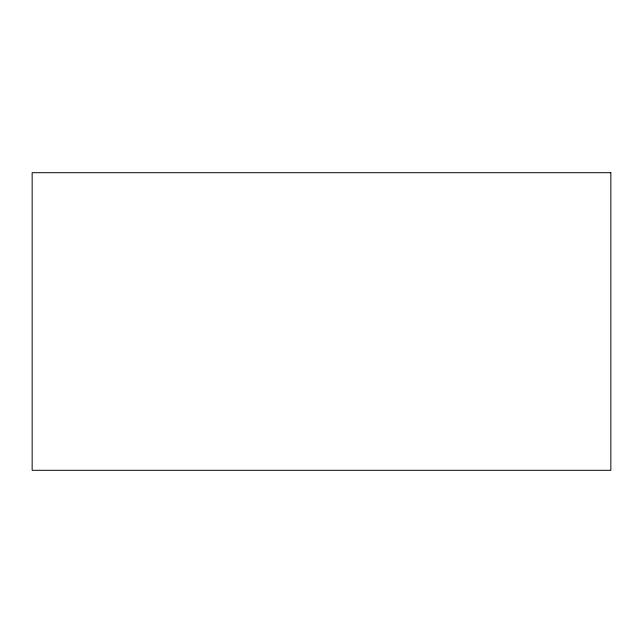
<?xml version="1.0" encoding="UTF-8"?>
<svg xmlns="http://www.w3.org/2000/svg" width="643" height="643" viewBox="0 0 643 643"><rect width="100%" height="100%" fill="white"/><g stroke="black" fill="none" stroke-linecap="round" stroke-linejoin="round"><path stroke-width="0.96" d="M610.85 172.694L32.15 172.694L32.15 470.306L610.85 470.306L610.85 172.694"/></g></svg>
